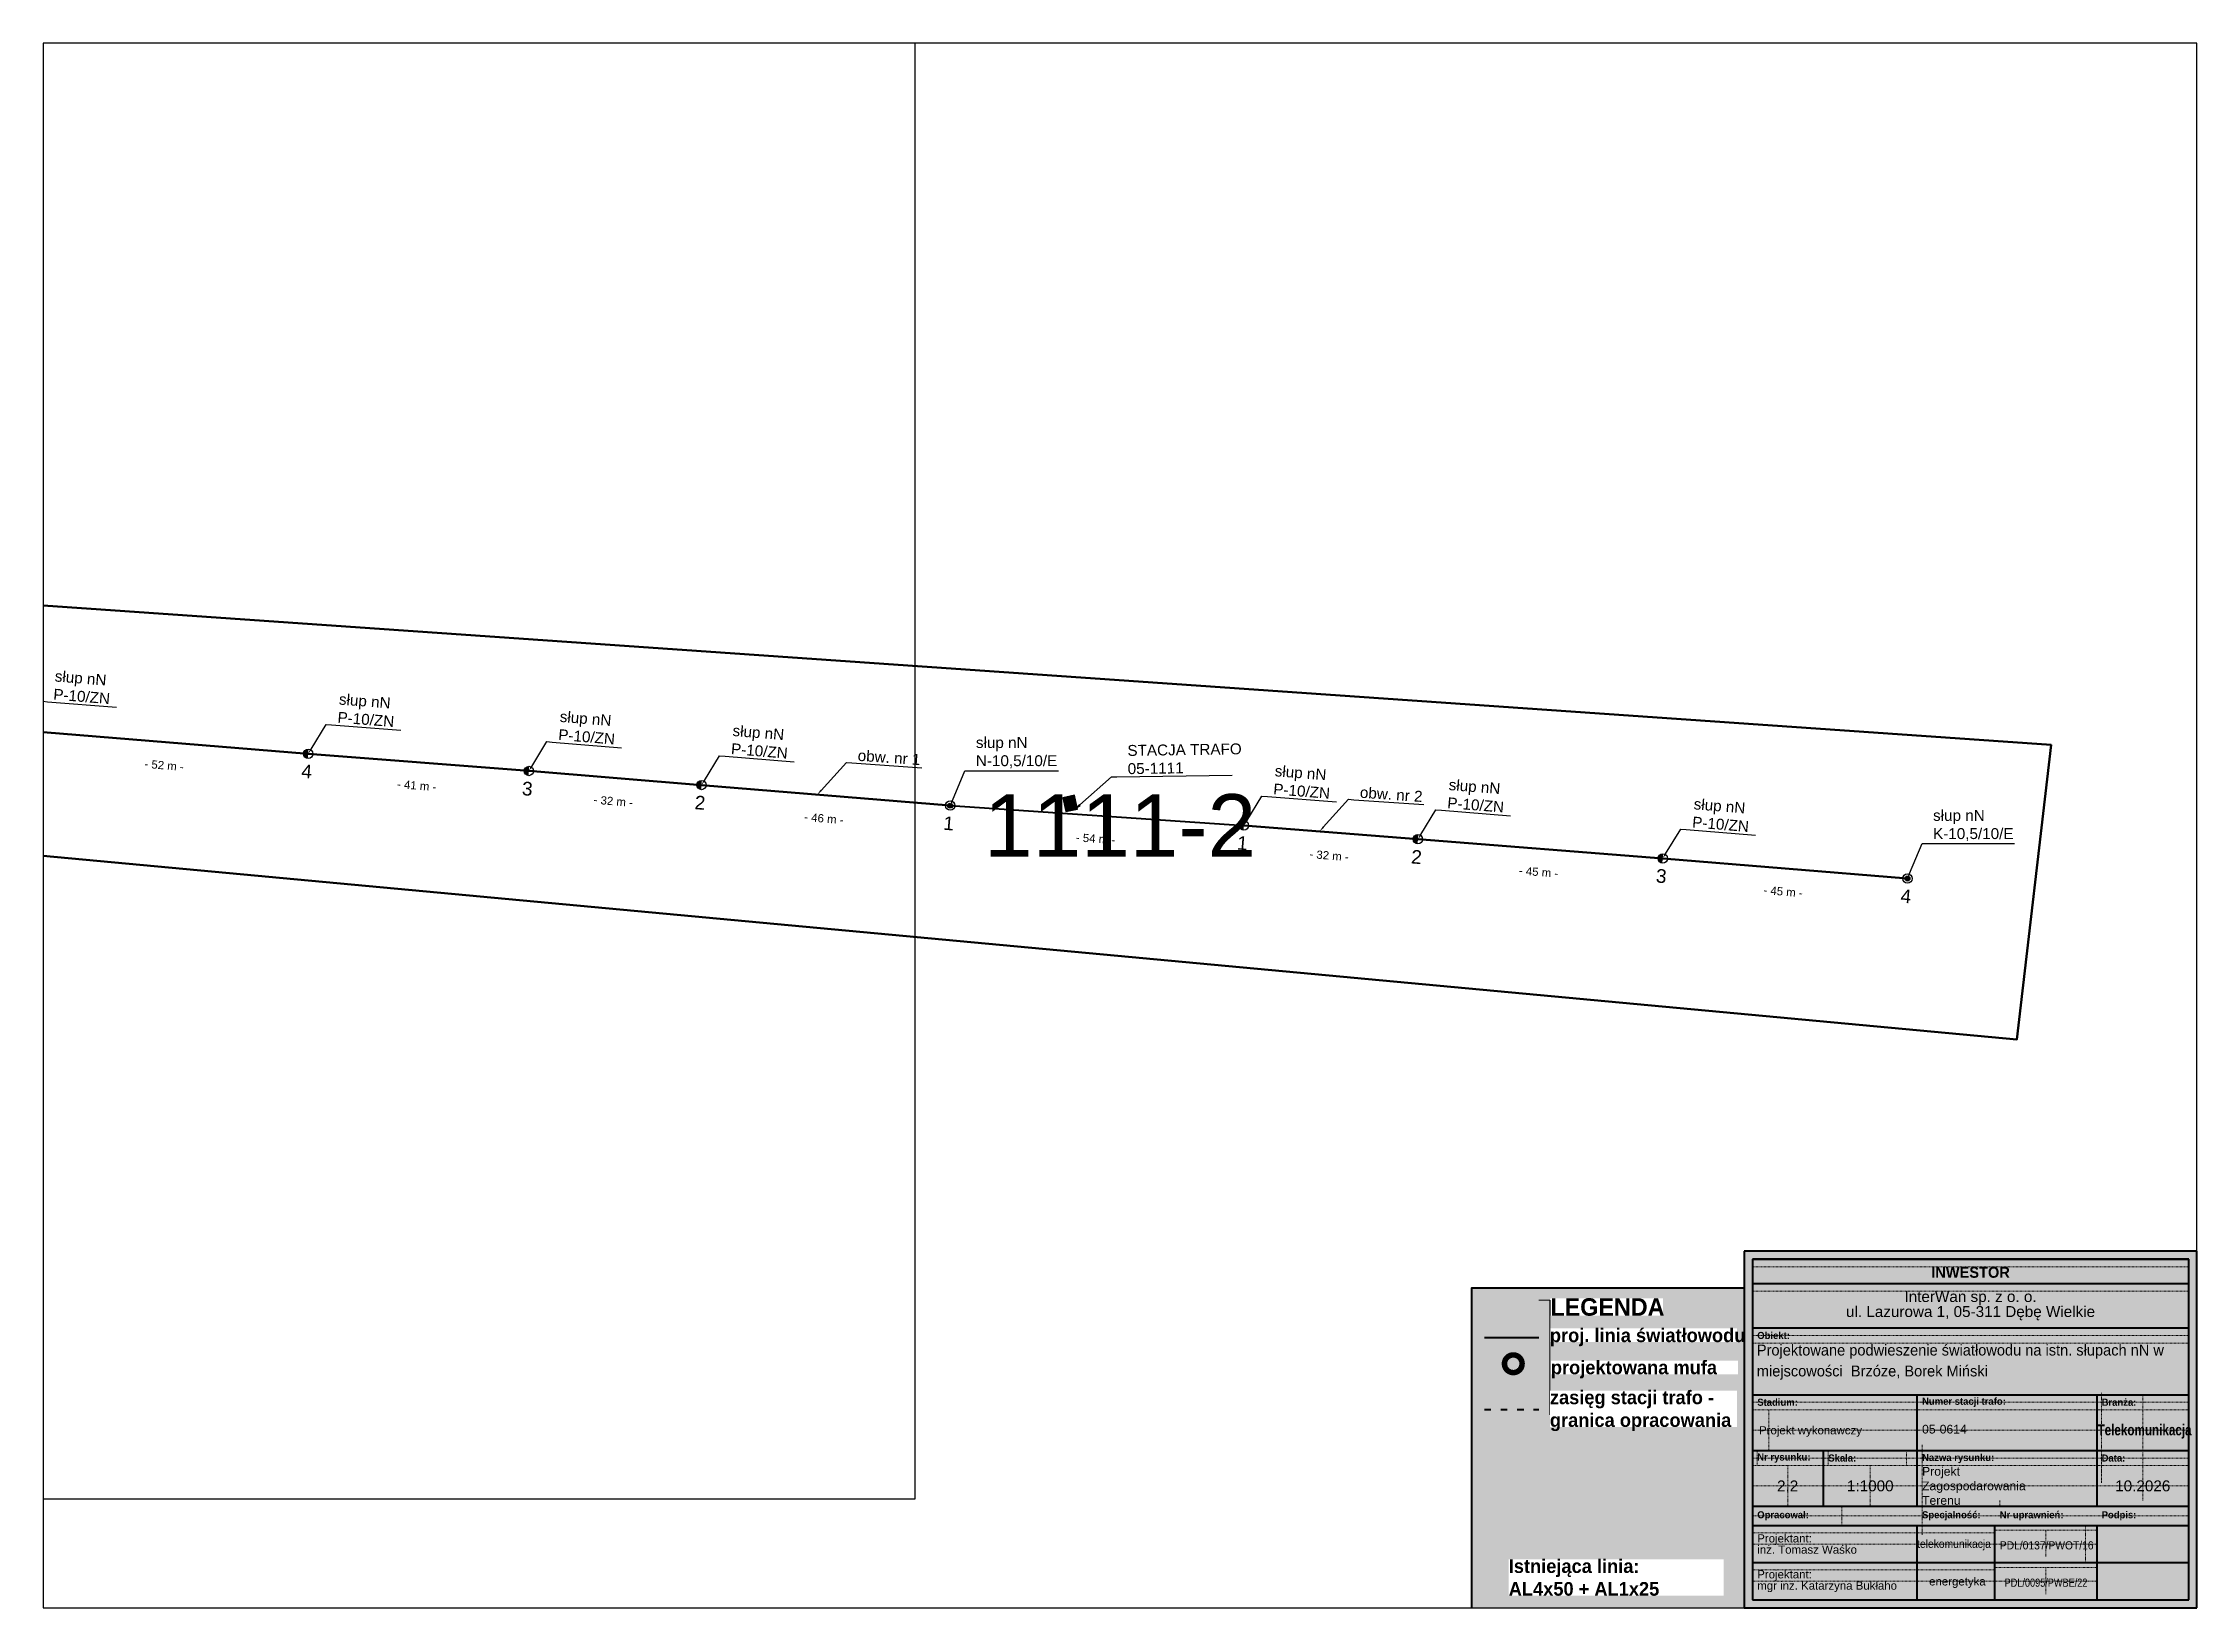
# Paper-space layout '1111-2' of a CAD drawing. Header units: metres, sheet in millimetres. Extents: x 0 to 395, y 0 to 287.
# The model-space entities are those that its viewports show. They can reach past a viewport. Long polylines and large blocks are cut down to what shows.
import ezdxf
from ezdxf import colors
from ezdxf.entities.mleader import LeaderData, LeaderLine
from ezdxf.enums import TextEntityAlignment as Align
from ezdxf.math import Vec2, Vec3

# ---------------------------------------------------------------- set-up
doc = ezdxf.new("R2010")
doc.units = ezdxf.units.M
doc.linetypes.add('ACAD_ISO03W100', pattern=[30, 12, -18])
doc.linetypes.add('DGN Style 2', pattern=[0.005224, 0.003135, -0.00209])
for name, color, linetype, lineweight in [('!tele', 30, 'Continuous', 40), ('!trafo_1111', 6, 'Continuous', 50), ('@Tabelka', 7, 'Continuous', 13), ('_MM LINIA Sn', 40, 'Continuous', 30), ('_mm zasięg trafo', 6, 'ACAD_ISO03W100', 35), ('_światłowód', 30, 'Continuous', 40)]:
    doc.layers.add(name, color=color, linetype=linetype, lineweight=lineweight)
for name, color, linetype in [('!wymiary', 7, 'Continuous'), ('_MM mufy', 3, 'Continuous'), ('_MM opisy', 7, 'Continuous'), ('_MM slupy', 5, 'Continuous'), ('_mm trafo', 3, 'Continuous'), ('_numery_05-1111_1', 7, 'Continuous'), ('_numery_05-1111_2', 7, 'Continuous')]:
    doc.layers.add(name, color=color, linetype=linetype)
for name, color, linetype, lineweight, plot in [('@KonstrTabelki', 253, 'DGN Style 2', 0, False), ('_arkusze model', 7, 'Continuous', 50, False), ('_kontrola_05-1111_1', 90, 'Continuous', 50, False), ('_kontrola_05-1111_2', 230, 'Continuous', 50, False)]:
    doc.layers.add(name, color=color, linetype=linetype, lineweight=lineweight, plot=plot)
doc.styles.add('BardzoMale-PrawaGora', font='arial.ttf', dxfattribs={"height": 0.0025})
doc.styles.get("Standard").update_dxf_attribs({"font": 'arial.ttf'})
doc.dimstyles.new('opis linie', dxfattribs={"dimtxt": 1.5, "dimasz": 0.18, "dimexe": 0.18, "dimexo": 0.0625, "dimgap": 2.5, "dimtad": 4, "dimdec": 0, "dimzin": 0, "dimdsep": 46, "dimtxsty": 'Standard', "dimcen": 0.09, "dimse1": 1, "dimse2": 1, "dimsd1": 1, "dimsd2": 1, "dimclrt": 256, "dimadec": 0, "dimazin": 0, "dimtfac": 1, "dimtdec": 0, "dimtofl": 0, "dimtmove": 0, "dimatfit": 3, "dimfxl": 1, "dimtfill": 1, "dimtolj": 1, "dimtzin": 0, "dimarcsym": 0})

# ---------------------------------------------------------------- blocks, each defined once
blk = doc.blocks.new('tabelka')
at = {"true_color": 0xffffff, "transparency": 33554687}
h = blk.add_hatch(color=7, dxfattribs=at)
h.dxf.hatch_style = 1
h.paths.add_polyline_path([(-83, 65.41), (0, 65.41), (0, 0), (-83, 0)])
at = {"layer": '@KonstrTabelki', "lineweight": 0}
for p, q in [((-1.5, 62.52), (-81.5, 62.52)), ((-1.5, 58.08), (-81.5, 58.08)), ((-1.5, 49.94), (-81.5, 49.94)), ((-81.5, 48.55), (-1.5, 48.55)), ((-1.5, 37.69), (-81.5, 37.69)), ((-81.5, 36.3), (-1.5, 36.3)), ((-78.46, 36.3), (-78.46, 28.86)), ((-17.47, 39.44), (-17.47, 22.94)), ((-9.93, 19.68), (-9.93, 39.08)), ((-81.5, 32.58), (-1.5, 32.58)), ((-80.6, 28.86), (-80.6, 26.08)), ((-67.58, 28.86), (-67.58, 26.08)), ((-53.27, 26.08), (-53.27, 28.86)), ((-50.39, 29.9), (-50.39, 18.64)), ((-17.47, 28.86), (-17.47, 22.94)), ((-9.93, 19.68), (-9.93, 28.86)), ((-1.5, 27.47), (-81.5, 27.47)), ((-81.5, 26.08), (-1.5, 26.08)), ((-74.99, 18.64), (-74.99, 26.08)), ((-59.88, 18.64), (-59.88, 26.08)), ((-1.5, 27.47), (-18.36, 27.47)), ((-1.5, 22.36), (-81.5, 22.36)), ((-1.5, 22.36), (-18.36, 22.36)), ((-81.5, 16.88), (-1.5, 16.88)), ((-65.11, 18.64), (-65.11, 15.11)), ((-50.39, 18.64), (-50.39, 13.41)), ((-36.15, 19.68), (-36.15, 18.64)), ((-37.05, 13.77), (-81.5, 13.77)), ((-37.05, 14.25), (-18.36, 14.25)), ((-27.71, 14.25), (-27.71, 9.31)), ((-20.43, 15.11), (-20.43, 8.31)), ((-37.05, 11.71), (-81.5, 11.71)), ((-18.36, 11.71), (-37.05, 11.71)), ((-37.05, 6.97), (-81.5, 6.97)), ((-37.05, 4.9), (-81.5, 4.9)), ((-37.05, 7.44), (-18.36, 7.44)), ((-18.36, 4.9), (-37.05, 4.9)), ((-27.71, 7.44), (-27.71, 2.5))]:
    blk.add_line(p, q, dxfattribs=at)
at = {"layer": '@KonstrTabelki'}
for points in [[(-51.29, 28.86), (-51.29, 39.08)], [(-51.29, 18.64), (-51.29, 28.86)]]:
    blk.add_lwpolyline(points, dxfattribs=at)
at = {"layer": '@Tabelka', "lineweight": 40}
for p, q in [((0, 65.41), (-83, 65.41)), ((-83, 65.41), (-83, 0)), ((-81.5, 63.91), (-1.5, 63.91)), ((-1.5, 63.91), (-81.5, 63.91)), ((-81.5, 63.91), (-81.5, 1.5)), ((-1.5, 1.5), (-1.5, 63.91)), ((0, 0), (0, 65.41)), ((-81.5, 59.47), (-1.5, 59.47)), ((-81.5, 51.33), (-1.5, 51.33)), ((-81.5, 39.08), (-1.5, 39.08)), ((-81.5, 39.08), (-18.36, 39.08)), ((-51.29, 28.86), (-51.29, 39.08)), ((-51.29, 28.86), (-51.29, 35.67)), ((-18.36, 39.08), (-18.36, 28.86)), ((-81.5, 28.86), (-18.36, 28.86)), ((-68.48, 18.64), (-68.48, 28.86)), ((-51.29, 18.64), (-51.29, 28.86)), ((-18.36, 28.86), (-1.5, 28.86)), ((-18.36, 28.86), (-18.36, 18.64)), ((-51.29, 18.64), (-51.29, 25.45)), ((-18.36, 25.45), (-18.36, 18.64)), ((-81.5, 18.64), (-1.5, 18.64)), ((-81.5, 18.64), (-1.5, 18.64)), ((-81.5, 15.11), (-1.5, 15.11)), ((-51.29, 1.5), (-51.29, 15.11)), ((-37.05, 1.5), (-37.05, 15.11)), ((-18.36, 15.11), (-18.36, 1.5)), ((-81.5, 8.31), (-1.5, 8.31)), ((-81.5, 8.31), (-1.5, 8.31)), ((-81.5, 1.5), (-1.5, 1.5)), ((-83, 0), (0, 0))]:
    blk.add_line(p, q, dxfattribs=at)
at = {"layer": '@Tabelka'}
for s, insert, char_height, attachment_point, line_spacing_factor in [('{\\fLato Light|b1|i0|c238|p34;INWESTOR}', (-41.5, 62.52), 2, 2, 0.825), ('InterWan sp. z o. o.\\Pul. Lazurowa 1, 05-311 Dębę Wielkie', (-41.5, 58.08), 2, 2, 0.825), ('{\\fLato Light|b1|i0|c238|p34;Obiekt:}', (-80.6, 49.94), 1.3, 4, 0.946154), ('{\\fLato Light|b1|i0|c238|p34;Branża:}', (-17.47, 37.69), 1.3, 4, 0.946154), ('Projekt wykonawczy', (-80.27, 32.34), 1.5, 4, 0.825), ('{\\fLato Light|b1|i0|c238|p34;\\W0.8;Telekomunikacja}', (-9.6, 32.34), 2, 5, 0.76875), ('{\\fLato Light|b1|i0|c238|p34;Nr rysunku:}', (-80.6, 27.47), 1.3, 4, 0.946154), ('{\\fLato Light|b1|i0|c238|p34;Skala:}', (-67.58, 27.47), 1.3, 4, 0.946154), ('{\\fLato Light|b1|i0|c238|p34;Nazwa rysunku:}', (-50.39, 27.38), 1.3, 4, 0.946154), ('{\\fLato Light|b1|i0|c238|p34;Data:}', (-17.47, 27.47), 1.3, 4, 0.946154), ('10.2026', (-9.93, 22.36), 2, 5, 0.825), ('{\\fLato Light|b1|i0|c238|p34;Opracował:}', (-80.6, 16.88), 1.3, 4, 0.946154), ('{\\fLato Light|b1|i0|c238|p34;Specjalność:}', (-50.39, 16.88), 1.3, 4, 0.946154), ('{\\fLato Light|b1|i0|c238|p34;Nr uprawnień:}', (-36.15, 16.88), 1.3, 4, 0.946154), ('{\\fLato Light|b1|i0|c238|p34;Podpis:}', (-17.47, 16.88), 1.3, 4, 0.946154)]:
    blk.add_mtext(s, dxfattribs=dict(at, insert=insert, char_height=char_height, attachment_point=attachment_point, line_spacing_factor=line_spacing_factor))
for s, insert, char_height, width, attachment_point, line_spacing_factor in [('{\\fLato Light|b1|i0|c238|p34;Stadium:}', (-80.6, 37.69), 1.3, 8.6456, 4, 0.946154), ('{\\fLato Light|b1|i0|c238|p34;Numer stacji trafo:}', (-50.39, 37.69), 1.3, 16.1141, 4, 0.946154), ('Projektant:\\Pinż. Tomasz Waśko', (-80.6, 11.71), 1.5, 27.9275, 4, 0.825), ('{\\W0.9;telekomunikacja}', (-44.53, 11.53), 1.5, 22.915, 5, 0.825), ('{\\W0.9;PDL/0137/PWOT/16}', (-27.54, 11.46), 1.5, 22.915, 5, 0.825), ('Projektant:\\Pmgr inż. Katarzyna Bukłaho', (-80.6, 4.9), 1.5, 27.9275, 4, 0.825), ('energetyka', (-43.91, 4.64), 1.5, 22.915, 5, 0.825), ('{\\W0.8;PDL/0095/PWBE/22}', (-27.66, 4.62), 1.5, 22.915, 5, 0.825)]:
    blk.add_mtext(s, dxfattribs=dict(at, insert=insert, char_height=char_height, width=width, attachment_point=attachment_point, line_spacing_factor=line_spacing_factor))
blk = doc.blocks.new('mufa')
at = {"layer": '_MM mufy'}
h = blk.add_hatch(color=256, dxfattribs=at)
h.dxf.hatch_style = 1
h.paths.add_polyline_path([(2.15, 0.12, 1), (-2.1, -0.05, 1)])
h.paths.add_polyline_path([(-1.1, -0.01, -1), (1.15, 0.08, -1)], flags=16)
h.paths.add_polyline_path([(-0.83, 0, -1), (0.88, 0.07, -1)], flags=0)
blk = doc.blocks.new('legenda')
at = {"true_color": 0xffffff, "transparency": 33554687}
h = blk.add_hatch(color=7, dxfattribs=at)
h.dxf.hatch_style = 1
h.paths.add_polyline_path([(-50, 58.61), (0, 58.61), (0, 0), (-50, 0)])
at = {"lineweight": 40}
blk.add_lwpolyline([(0, 58.61), (-50, 58.61), (-50, 0)], dxfattribs=at)
at = {"layer": '_mm zasięg trafo', "lineweight": 40, "ltscale": 0.1}
blk.add_lwpolyline([(-47.62, 36.36), (-37.62, 36.36)], dxfattribs=at)
at = {"layer": '_światłowód', "lineweight": 40}
blk.add_lwpolyline([(-47.62, 49.6), (-37.62, 49.6)], dxfattribs=at)
at = {"layer": '_mm zasięg trafo'}
blk.add_blockref('mufa', (-42.35, 44.72), dxfattribs=at)
at = {"layer": '_mm zasięg trafo', "bg_fill": 3, "box_fill_scale": 1, "bg_fill_color": 256, "bg_fill_transparency": 0}
for s, width, heights, insert, char_height, attachment_point in [('{\\fLato Light|b1|i0|c238|p34;\\C7;LEGENDA}', 20.65, [-3.27], (-35.53, 56.77), 3.2, 1), ('\\pxt4;{\\fLato Light|b1|i0|c238|p34;\\C7;proj. linia światłowodu}', 34.3358, [-3.2], (-35.62, 49.6), 2.5, 4)]:
    blk.add_mtext_dynamic_manual_height_columns(s, width=width, gutter_width=1, heights=heights, dxfattribs=dict(at, insert=insert, char_height=char_height, attachment_point=attachment_point))
at = {"layer": 'Defpoints', "color": 252, "lineweight": 0, "true_color": 0x939598}
blk.add_lwpolyline([(-37.62, 56.41), (-35.62, 56.41), (-35.62, 35.41)], dxfattribs=at)
at = {"layer": '_mm zasięg trafo', "char_height": 2.5, "attachment_point": 4, "bg_fill": 3, "box_fill_scale": 1, "bg_fill_color": 256, "bg_fill_transparency": 0}
for s, heights, insert in [('\\pxt4;{\\fLato Light|b1|i0|c238|p34;\\C7;projektowana mufa}', [-3.2], (-35.44, 43.71)), ('\\pxt4;{\\fLato Light|b1|i0|c238|p34;\\C7;zasięg stacji trafo - granica opracowania}', [-7.36], (-35.62, 36.13))]:
    blk.add_mtext_dynamic_manual_height_columns(s, width=34.3358, gutter_width=1, heights=heights, dxfattribs=dict(at, insert=insert))
blk.add_lwpolyline([(-50, 0), (0, 0), (0, 58.61)])
at = {"layer": '_mm zasięg trafo', "insert": (-43.16, 5.56), "char_height": 2.5, "attachment_point": 4, "bg_fill": 3, "box_fill_scale": 1, "bg_fill_color": 256, "bg_fill_transparency": 0}
blk.add_mtext_dynamic_manual_height_columns('\\pxt4;{\\fLato Light|b1|i0|c238|p34;\\C7;Istniejąca linia:\\PAL4x50 + AL1x25}', width=39.409, gutter_width=1, heights=[0], dxfattribs=at)
blk = doc.blocks.new('ZN')
at = {"layer": '_MM slupy', "transparency": 33554687}
h = blk.add_hatch(color=256, dxfattribs=at)
h.dxf.hatch_style = 1
h.paths.add_polyline_path([(0, -0.86), (0, 0.86, 1)])
at = {"layer": '_MM slupy'}
blk.add_circle((0, 0), 0.857, dxfattribs=at)
blk = doc.blocks.new('*D129')
at = {"layer": 'Defpoints', "color": 0}
for p in [(7532871.23, 5784891.64), (7532923.27, 5784886.39), (7532923.35, 5784887.39)]:
    blk.add_point(p, dxfattribs=at)
at = {"layer": '!wymiary', "insert": (7532896.94, 5784885.26), "char_height": 1.5, "attachment_point": 5, "rotation": 355.3383, "bg_fill": 3, "box_fill_scale": 1.1, "bg_fill_color": 9, "bg_fill_true_color": 13158600, "bg_fill_transparency": 0}
blk.add_mtext('\\A1;- 52 m -', dxfattribs=at)
blk = doc.blocks.new('*D130')
at = {"layer": 'Defpoints', "color": 0}
for p in [(7532923.35, 5784887.39), (7532963.8, 5784884.23), (7532963.72, 5784883.23)]:
    blk.add_point(p, dxfattribs=at)
at = {"layer": '!wymiary', "insert": (7532943.24, 5784881.57), "char_height": 1.5, "attachment_point": 5, "rotation": 355.5331, "bg_fill": 3, "box_fill_scale": 1.1, "bg_fill_color": 9, "bg_fill_true_color": 13158600, "bg_fill_transparency": 0}
blk.add_mtext('\\A1;- 41 m -', dxfattribs=at)
blk = doc.blocks.new('*D131')
at = {"layer": 'Defpoints', "color": 0}
for p in [(7532963.8, 5784884.23), (7532995.38, 5784880.66), (7532995.46, 5784881.66)]:
    blk.add_point(p, dxfattribs=at)
at = {"layer": '!wymiary', "insert": (7532979.28, 5784878.69), "char_height": 1.5, "attachment_point": 5, "rotation": 355.3502, "bg_fill": 3, "box_fill_scale": 1.1, "bg_fill_color": 9, "bg_fill_true_color": 13158600, "bg_fill_transparency": 0}
blk.add_mtext('\\A1;- 32 m -', dxfattribs=at)
blk = doc.blocks.new('*D132')
at = {"layer": 'Defpoints', "color": 0}
for p in [(7532995.46, 5784881.66), (7533040.97, 5784876.88), (7533041.05, 5784877.88)]:
    blk.add_point(p, dxfattribs=at)
at = {"layer": '!wymiary', "insert": (7533017.9, 5784875.52), "char_height": 1.5, "attachment_point": 5, "rotation": 355.2665, "bg_fill": 3, "box_fill_scale": 1.1, "bg_fill_color": 9, "bg_fill_true_color": 13158600, "bg_fill_transparency": 0}
blk.add_mtext('\\A1;- 46 m -', dxfattribs=at)
blk = doc.blocks.new('*D133')
at = {"layer": 'Defpoints', "color": 0}
for p in [(7533041.05, 5784877.88), (7533094.83, 5784873.26), (7533094.89, 5784874.26)]:
    blk.add_point(p, dxfattribs=at)
at = {"layer": '!wymiary', "insert": (7533067.69, 5784871.82), "char_height": 1.5, "attachment_point": 5, "rotation": 356.1547, "bg_fill": 3, "box_fill_scale": 1.1, "bg_fill_color": 9, "bg_fill_true_color": 13158600, "bg_fill_transparency": 0}
blk.add_mtext('\\A1;- 54 m -', dxfattribs=at)
blk = doc.blocks.new('*D134')
at = {"layer": 'Defpoints', "color": 0}
for p in [(7533094.89, 5784874.26), (7533126.72, 5784870.72), (7533126.8, 5784871.71)]:
    blk.add_point(p, dxfattribs=at)
at = {"layer": '!wymiary', "insert": (7533110.51, 5784868.73), "char_height": 1.5, "attachment_point": 5, "rotation": 355.4363, "bg_fill": 3, "box_fill_scale": 1.1, "bg_fill_color": 9, "bg_fill_true_color": 13158600, "bg_fill_transparency": 0}
blk.add_mtext('\\A1;- 32 m -', dxfattribs=at)
blk = doc.blocks.new('*D135')
at = {"layer": 'Defpoints', "color": 0}
for p in [(7533126.8, 5784871.71), (7533171.59, 5784867.22), (7533171.67, 5784868.21)]:
    blk.add_point(p, dxfattribs=at)
at = {"layer": '!wymiary', "insert": (7533148.91, 5784865.71), "char_height": 1.5, "attachment_point": 5, "rotation": 355.541, "bg_fill": 3, "box_fill_scale": 1.1, "bg_fill_color": 9, "bg_fill_true_color": 13158600, "bg_fill_transparency": 0}
blk.add_mtext('\\A1;- 45 m -', dxfattribs=at)
blk = doc.blocks.new('*D136')
at = {"layer": 'Defpoints', "color": 0}
for p in [(7533171.67, 5784868.21), (7533216.52, 5784864.52), (7533216.44, 5784863.53)]:
    blk.add_point(p, dxfattribs=at)
at = {"layer": '!wymiary', "insert": (7533193.74, 5784862.12), "char_height": 1.5, "attachment_point": 5, "rotation": 355.295, "bg_fill": 3, "box_fill_scale": 1.1, "bg_fill_color": 9, "bg_fill_true_color": 13158600, "bg_fill_transparency": 0}
blk.add_mtext('\\A1;- 45 m -', dxfattribs=at)
blk = doc.blocks.new('trafo')
at = {"layer": '_mm trafo'}
h = blk.add_hatch(color=256, dxfattribs=at)
h.dxf.hatch_style = 1
h.paths.add_polyline_path([(-1.15, 1.02), (-0.52, -1.51), (1.64, -0.96), (1.01, 1.59)])
at = {"layer": '_MM LINIA Sn', "color": 2, "lineweight": 60}
for p, q in [((0.58, 0.02), (-0.43, 0.9)), ((-0.32, -0.23), (0.58, 0.02)), ((0.58, -0.92), (-0.32, -0.23)), ((0.55, -0.72), (0.41, -0.9)), ((0.41, -0.9), (0.58, -0.92)), ((0.58, -0.92), (0.55, -0.72))]:
    blk.add_line(p, q, dxfattribs=at)
at = {"layer": '_mm trafo', "flags": 128}
blk.add_lwpolyline([(-0.52, -1.52), (1.64, -0.96), (0.98, 1.58), (-1.17, 0.99), (-0.52, -1.52)], close=True, dxfattribs=at)
blk = doc.blocks.new('E')
at = {"layer": '_MM slupy'}
h = blk.add_hatch(color=256, dxfattribs=at)
h.dxf.hatch_style = 1
h.paths.add_polyline_path([(0.27, 0.37, 1), (-0.27, -0.37, 1)])
for radius in [0.857, 0.457]:
    blk.add_circle((0, 0), radius, dxfattribs=at)
blk = doc.blocks.new('q')
at = {"layer": '_MM slupy'}
blk.add_blockref('ZN', (0, 0), dxfattribs=at)
at = {"layer": '_MM opisy'}
ml = blk.add_multileader_mtext('Standard', dxfattribs=at)
ml.set_content('\\pxql;słup nN\\PP-10/ZN', color=256)
ml.set_leader_properties()
ml.build(insert=Vec2(0, 0))
ml.multileader.update_dxf_attribs({"has_text_frame": 1, "text_left_attachment_type": 5, "text_right_attachment_type": 5, "dogleg_length": 1, "arrow_head_size": 1})
ctx = ml.context
ctx.base_point, ctx.char_height, ctx.arrow_head_size, ctx.landing_gap_size, ctx.plane_origin = Vec3(3.86, 5.63), 2, 1, 1, Vec3(1.72, -1.42)
ctx.left_attachment, ctx.right_attachment = 5, 5
notes = []
notes.append((ctx, [(0, (1, 1, 0), (2.86, 5.63), (1, 0), 1, [(0, [(0, 0)], 0, [])])]))
ctx.mtext.insert, ctx.mtext.flow_direction = Vec3(4.86, 11.44), 5
ctx.mtext.has_bg_fill, ctx.mtext.bg_color, ctx.mtext.bg_scale_factor, ctx.mtext.bg_transparency, ctx.mtext.use_window_bg_color = 1, -1023410175, 1, 0, 1
for ctx, leaders in notes:
    for number, flags, end, landing, length, lines in leaders:
        leader = LeaderData()
        leader.index, (leader.has_last_leader_line, leader.has_dogleg_vector, leader.attachment_direction) = number, flags
        leader.last_leader_point, leader.dogleg_vector, leader.dogleg_length = Vec3(end), Vec3(landing), length
        for number, points, colour, breaks in lines:
            line = LeaderLine()
            line.index, line.vertices, line.color, line.breaks = number, Vec3.list(points), colors.encode_raw_color(colour), breaks
            leader.lines.append(line)
        ctx.leaders.append(leader)

msp = doc.modelspace()

# ---------------------------------------------------------------- linework, layer by layer
at = {"layer": '!tele'}
msp.add_lwpolyline([(7532754.46, 5784901.36), (7532786.42, 5784898.62), (7532829.59, 5784895.05), (7532871.23, 5784891.64), (7532923.35, 5784887.39), (7532963.8, 5784884.23), (7532995.46, 5784881.66), (7533041.05, 5784877.88), (7533094.89, 5784874.26), (7533126.8, 5784871.71), (7533171.67, 5784868.21), (7533216.52, 5784864.52)], dxfattribs=at)
at = {"layer": '!trafo_1111'}
msp.add_lwpolyline([(7532747.43, 5784923.43), (7532737.38, 5784881.47), (7533236.59, 5784835.01), (7533242.86, 5784889)], close=True, dxfattribs=at)

# ---------------------------------------------------------------- next in the draw order: block references
for p, rotation in [((7532871.23, 5784891.64), 355.3382675111636), ((7532923.35, 5784887.39), 355.5330609189215), ((7532963.8, 5784884.23), 355.3502022418888), ((7532995.46, 5784881.66), 355.2665219172271), ((7533094.89, 5784874.26), 355.4362843980688), ((7533126.8, 5784871.71), 355.5409520753066), ((7533171.67, 5784868.21), 355.2950440216997)]:
    msp.add_blockref('q', p, dxfattribs=dict(rotation=rotation))

# ---------------------------------------------------------------- next in the draw order: dimensions: what is measured, and where the dimension line sits
at = {"layer": '!wymiary'}
dim = msp.add_aligned_dim(p1=(7532871.23, 5784891.64), p2=(7532923.35, 5784887.39), distance=-1, dimstyle='opis linie', override={"dimpost": '- <> m -'}, dxfattribs=at)
dim.commit()
dim.dimension.update_dxf_attribs({"geometry": '*D129', "text_midpoint": (7532896.94, 5784885.26)})

# ---------------------------------------------------------------- next in the draw order: dimensions: what is measured, and where the dimension line sits
dim = msp.add_aligned_dim(p1=(7532923.35, 5784887.39), p2=(7532963.8, 5784884.23), distance=-1, dimstyle='opis linie', override={"dimpost": '- <> m -'}, dxfattribs=at)
dim.commit()
dim.dimension.update_dxf_attribs({"geometry": '*D130', "text_midpoint": (7532943.24, 5784881.57)})

# ---------------------------------------------------------------- next in the draw order: linework, layer by layer
at = {"layer": '_kontrola_05-1111_1', "color": 90}
msp.add_lwpolyline([(7532923.35, 5784887.39), (7532871.23, 5784891.64)], dxfattribs=at)

# ---------------------------------------------------------------- next in the draw order: texts
at = {"layer": '_numery_05-1111_1', "color": 7}
msp.add_text('4', height=2.5, rotation=-4.4669, dxfattribs=at).set_placement((7532923.08, 5784884.15), align=Align.MIDDLE_CENTER)

# ---------------------------------------------------------------- next in the draw order: dimensions: what is measured, and where the dimension line sits
at = {"layer": '!wymiary'}
dim = msp.add_aligned_dim(p1=(7532963.8, 5784884.23), p2=(7532995.46, 5784881.66), distance=-1, dimstyle='opis linie', override={"dimpost": '- <> m -'}, dxfattribs=at)
dim.commit()
dim.dimension.update_dxf_attribs({"geometry": '*D131', "text_midpoint": (7532979.28, 5784878.69)})

# ---------------------------------------------------------------- next in the draw order: linework, layer by layer
at = {"layer": '_kontrola_05-1111_1', "color": 90}
msp.add_lwpolyline([(7532963.8, 5784884.23), (7532923.35, 5784887.39)], dxfattribs=at)

# ---------------------------------------------------------------- next in the draw order: texts
at = {"layer": '_numery_05-1111_1', "color": 7}
msp.add_text('3', height=2.5, rotation=-4.6498, dxfattribs=at).set_placement((7532963.53, 5784880.99), align=Align.MIDDLE_CENTER)

# ---------------------------------------------------------------- next in the draw order: dimensions: what is measured, and where the dimension line sits
at = {"layer": '!wymiary'}
dim = msp.add_aligned_dim(p1=(7532995.46, 5784881.66), p2=(7533041.05, 5784877.88), distance=-1, dimstyle='opis linie', override={"dimpost": '- <> m -'}, dxfattribs=at)
dim.commit()
dim.dimension.update_dxf_attribs({"geometry": '*D132', "text_midpoint": (7533017.9, 5784875.52)})

# ---------------------------------------------------------------- next in the draw order: linework, layer by layer
at = {"layer": '_kontrola_05-1111_1', "color": 90}
msp.add_lwpolyline([(7532995.46, 5784881.66), (7532963.8, 5784884.23)], dxfattribs=at)

# ---------------------------------------------------------------- next in the draw order: texts
at = {"layer": '_numery_05-1111_1', "color": 7}
msp.add_text('2', height=2.5, rotation=355.3502, dxfattribs=at).set_placement((7532995.19, 5784878.42), align=Align.MIDDLE_CENTER)

# ---------------------------------------------------------------- next in the draw order: dimensions: what is measured, and where the dimension line sits
at = {"layer": '!wymiary'}
dim = msp.add_aligned_dim(p1=(7533041.05, 5784877.88), p2=(7533094.89, 5784874.26), distance=-1, dimstyle='opis linie', override={"dimpost": '- <> m -'}, dxfattribs=at)
dim.commit()
dim.dimension.update_dxf_attribs({"geometry": '*D133', "text_midpoint": (7533067.69, 5784871.82)})

# ---------------------------------------------------------------- next in the draw order: leaders
at = {"layer": '_MM opisy', "color": 1}
ml = msp.add_multileader_mtext('Standard', dxfattribs=at)
ml.set_content('\\pxql;obw. nr 1', color=1)
ml.set_leader_properties()
ml.build(insert=Vec2(0, 0))
ml.multileader.update_dxf_attribs({"has_text_frame": 1, "text_left_attachment_type": 5, "text_right_attachment_type": 5, "dogleg_length": 1, "arrow_head_size": 1})
ctx = ml.context
ctx.base_point, ctx.char_height, ctx.arrow_head_size, ctx.landing_gap_size, ctx.plane_origin, ctx.plane_x_axis, ctx.plane_y_axis = Vec3(7533023.01, 5784885.73), 2, 1, 1, Vec3(7533029.75, 5784878.7), Vec3(0.997593, -0.069339), Vec3(0.069339, 0.997593)
ctx.left_attachment, ctx.right_attachment = 5, 5
notes = []
notes.append((ctx, [(0, (1, 1, 0), (7533022.02, 5784885.8), (0.997593, -0.069339), 1, [(0, [(7533016.71, 5784879.94)], 0, [])])]))
ctx.mtext.insert, ctx.mtext.text_direction, ctx.mtext.flow_direction = Vec3(7533024.18, 5784888.1), Vec3(0.997593, -0.069339), 5
ctx.mtext.has_bg_fill, ctx.mtext.bg_color, ctx.mtext.bg_scale_factor, ctx.mtext.bg_transparency, ctx.mtext.use_window_bg_color = 1, -1023410175, 1, 0, 1
for ctx, leaders in notes:
    for number, flags, end, landing, length, lines in leaders:
        leader = LeaderData()
        leader.index, (leader.has_last_leader_line, leader.has_dogleg_vector, leader.attachment_direction) = number, flags
        leader.last_leader_point, leader.dogleg_vector, leader.dogleg_length = Vec3(end), Vec3(landing), length
        for number, points, colour, breaks in lines:
            line = LeaderLine()
            line.index, line.vertices, line.color, line.breaks = number, Vec3.list(points), colors.encode_raw_color(colour), breaks
            leader.lines.append(line)
        ctx.leaders.append(leader)

# ---------------------------------------------------------------- next in the draw order: linework, layer by layer
at = {"layer": 'Defpoints', "color": 4}
msp.add_lwpolyline([(7532639.75, 5784750.81), (7533034.6, 5784750.81), (7533034.6, 5785037.67), (7532639.75, 5785037.67)], close=True, dxfattribs=at)

# ---------------------------------------------------------------- next in the draw order: block references
at = {"layer": '_arkusze model', "rotation": 357.3066721443945}
msp.add_blockref('trafo', (7533062.81, 5784878.29), dxfattribs=at)

# ---------------------------------------------------------------- next in the draw order: texts
at = {"layer": '_numery_05-1111_1', "color": 7}
msp.add_text('1', height=2.5, rotation=355.2665, dxfattribs=at).set_placement((7533040.78, 5784874.64), align=Align.MIDDLE_CENTER)

# ---------------------------------------------------------------- next in the draw order: dimensions: what is measured, and where the dimension line sits
at = {"layer": '!wymiary'}
dim = msp.add_aligned_dim(p1=(7533094.89, 5784874.26), p2=(7533126.8, 5784871.71), distance=-1, dimstyle='opis linie', override={"dimpost": '- <> m -'}, dxfattribs=at)
dim.commit()
dim.dimension.update_dxf_attribs({"geometry": '*D134', "text_midpoint": (7533110.51, 5784868.73)})

# ---------------------------------------------------------------- next in the draw order: texts
at = {"layer": '_numery_05-1111_2', "color": 7}
msp.add_text('1', height=2.5, rotation=-4.5637, dxfattribs=at).set_placement((7533094.63, 5784871.02), align=Align.MIDDLE_CENTER)

# ---------------------------------------------------------------- next in the draw order: dimensions: what is measured, and where the dimension line sits
at = {"layer": '!wymiary'}
dim = msp.add_aligned_dim(p1=(7533126.8, 5784871.71), p2=(7533171.67, 5784868.21), distance=-1, dimstyle='opis linie', override={"dimpost": '- <> m -'}, dxfattribs=at)
dim.commit()
dim.dimension.update_dxf_attribs({"geometry": '*D135', "text_midpoint": (7533148.91, 5784865.71)})

# ---------------------------------------------------------------- next in the draw order: leaders
at = {"layer": '_MM opisy'}
ml = msp.add_multileader_mtext('Standard', dxfattribs=at)
ml.set_content('\\pxql;słup nN\\PN-10,5/10/E', color=256)
ml.set_leader_properties()
ml.build(insert=Vec2(0, 0))
ml.multileader.update_dxf_attribs({"has_text_frame": 1, "text_left_attachment_type": 5, "text_right_attachment_type": 5, "dogleg_length": 1, "arrow_head_size": 1})
ctx = ml.context
ctx.base_point, ctx.char_height, ctx.arrow_head_size, ctx.landing_gap_size, ctx.plane_origin = Vec3(7533044.76, 5784884.29), 2, 1, 1, Vec3(7533042.77, 5784876.46)
ctx.left_attachment, ctx.right_attachment = 5, 5
notes = []
notes.append((ctx, [(0, (1, 1, 0), (7533043.76, 5784884.29), (1, 0), 1, [(0, [(7533041.05, 5784877.88), (7533043.76, 5784884.29)], 0, [])])]))
ctx.mtext.insert, ctx.mtext.flow_direction = Vec3(7533045.76, 5784890.45), 5
ctx.mtext.has_bg_fill, ctx.mtext.bg_color, ctx.mtext.bg_scale_factor, ctx.mtext.bg_transparency, ctx.mtext.use_window_bg_color = 1, -1023410175, 1, 0, 1
at = {"layer": '_mm trafo', "color": 3}
ml = msp.add_multileader_mtext('Standard', dxfattribs=at)
ml.set_content('STACJA TRAFO\\P05-1111', color=3)
ml.set_leader_properties()
ml.build(insert=Vec2(0, 0))
ml.multileader.update_dxf_attribs({"has_text_frame": 1, "text_left_attachment_type": 5, "text_right_attachment_type": 5, "dogleg_length": 1, "arrow_head_size": 1.5})
ctx = ml.context
ctx.base_point, ctx.char_height, ctx.arrow_head_size, ctx.plane_origin, ctx.plane_x_axis, ctx.plane_y_axis = Vec3(7533071.6, 5784883.14), 2, 1.5, Vec3(7533066.95, 5784846.2), Vec3(0.999891, 0.014731), Vec3(-0.014731, 0.999891)
ctx.left_attachment, ctx.right_attachment, ctx.attachment_type = 5, 5, 2
notes.append((ctx, [(0, (1, 1, 0), (7533070.6, 5784883.13), (0.999891, 0.014731), 1, [(0, [(7533063.71, 5784877)], 0, [])])]))
ctx.mtext.insert, ctx.mtext.text_direction, ctx.mtext.rotation, ctx.mtext.flow_direction = Vec3(7533073.52, 5784888.99), Vec3(0.999891, 0.014731), 6.129723, 5
ctx.mtext.has_bg_fill, ctx.mtext.bg_color, ctx.mtext.bg_scale_factor, ctx.mtext.bg_transparency, ctx.mtext.use_window_bg_color = 1, -1073741824, 1, 0, 1
for ctx, leaders in notes:
    for number, flags, end, landing, length, lines in leaders:
        leader = LeaderData()
        leader.index, (leader.has_last_leader_line, leader.has_dogleg_vector, leader.attachment_direction) = number, flags
        leader.last_leader_point, leader.dogleg_vector, leader.dogleg_length = Vec3(end), Vec3(landing), length
        for number, points, colour, breaks in lines:
            line = LeaderLine()
            line.index, line.vertices, line.color, line.breaks = number, Vec3.list(points), colors.encode_raw_color(colour), breaks
            leader.lines.append(line)
        ctx.leaders.append(leader)

# ---------------------------------------------------------------- next in the draw order: linework, layer by layer
at = {"layer": '_kontrola_05-1111_1', "color": 90}
msp.add_lwpolyline([(7533041.05, 5784877.88), (7532995.46, 5784881.66)], dxfattribs=at)

# ---------------------------------------------------------------- next in the draw order: block references
msp.add_blockref('E', (7533041.05, 5784877.88))

# ---------------------------------------------------------------- next in the draw order: texts
at = {"layer": 'Defpoints', "color": 4}
msp.add_text('1111-2', height=11.474, dxfattribs=at).set_placement((7533072.18, 5784874.24), align=Align.MIDDLE_CENTER)

# ---------------------------------------------------------------- next in the draw order: dimensions: what is measured, and where the dimension line sits
at = {"layer": '!wymiary'}
dim = msp.add_aligned_dim(p1=(7533171.67, 5784868.21), p2=(7533216.52, 5784864.52), distance=-1, dimstyle='opis linie', override={"dimpost": '- <> m -'}, dxfattribs=at)
dim.commit()
dim.dimension.update_dxf_attribs({"geometry": '*D136', "text_midpoint": (7533193.74, 5784862.12)})

# ---------------------------------------------------------------- next in the draw order: leaders
at = {"layer": '_MM opisy', "color": 1}
ml = msp.add_multileader_mtext('Standard', dxfattribs=at)
ml.set_content('\\pxql;obw. nr 2', color=1)
ml.set_leader_properties()
ml.build(insert=Vec2(0, 0))
ml.multileader.update_dxf_attribs({"has_text_frame": 1, "text_left_attachment_type": 5, "text_right_attachment_type": 5, "dogleg_length": 1, "arrow_head_size": 1})
ctx = ml.context
ctx.base_point, ctx.char_height, ctx.arrow_head_size, ctx.landing_gap_size, ctx.plane_origin, ctx.plane_x_axis, ctx.plane_y_axis = Vec3(7533115.07, 5784878.97), 2, 1, 1, Vec3(7533121.81, 5784871.95), Vec3(0.997593, -0.069339), Vec3(0.069339, 0.997593)
ctx.left_attachment, ctx.right_attachment = 5, 5
notes = []
notes.append((ctx, [(0, (1, 1, 0), (7533114.07, 5784879.04), (0.997593, -0.069339), 1, [(0, [(7533108.77, 5784873.18)], 0, [])])]))
ctx.mtext.insert, ctx.mtext.text_direction, ctx.mtext.flow_direction = Vec3(7533116.24, 5784881.34), Vec3(0.997593, -0.069339), 5
ctx.mtext.has_bg_fill, ctx.mtext.bg_color, ctx.mtext.bg_scale_factor, ctx.mtext.bg_transparency, ctx.mtext.use_window_bg_color = 1, -1023410175, 1, 0, 1
for ctx, leaders in notes:
    for number, flags, end, landing, length, lines in leaders:
        leader = LeaderData()
        leader.index, (leader.has_last_leader_line, leader.has_dogleg_vector, leader.attachment_direction) = number, flags
        leader.last_leader_point, leader.dogleg_vector, leader.dogleg_length = Vec3(end), Vec3(landing), length
        for number, points, colour, breaks in lines:
            line = LeaderLine()
            line.index, line.vertices, line.color, line.breaks = number, Vec3.list(points), colors.encode_raw_color(colour), breaks
            leader.lines.append(line)
        ctx.leaders.append(leader)

# ---------------------------------------------------------------- next in the draw order: linework, layer by layer
at = {"layer": '_kontrola_05-1111_2', "color": 230}
for points in [[(7533094.89, 5784874.26), (7533126.8, 5784871.71)], [(7533126.8, 5784871.71), (7533171.67, 5784868.21)]]:
    msp.add_lwpolyline(points, dxfattribs=at)

# ---------------------------------------------------------------- next in the draw order: texts
at = {"layer": '_numery_05-1111_2', "color": 7}
for s, rotation, p in [('2', 355.4363, (7533126.54, 5784868.47)), ('3', -4.705, (7533171.41, 5784864.98)), ('4', 355.295, (7533216.26, 5784861.28))]:
    msp.add_text(s, height=2.5, rotation=rotation, dxfattribs=at).set_placement(p, align=Align.MIDDLE_CENTER)

# ---------------------------------------------------------------- next in the draw order: leaders
at = {"layer": '_MM opisy'}
ml = msp.add_multileader_mtext('Standard', dxfattribs=at)
ml.set_content('\\pxql;słup nN\\PK-10,5/10/E', color=256)
ml.set_leader_properties()
ml.build(insert=Vec2(0, 0))
ml.multileader.update_dxf_attribs({"has_text_frame": 1, "text_left_attachment_type": 5, "text_right_attachment_type": 5, "dogleg_length": 1, "arrow_head_size": 1})
ctx = ml.context
ctx.base_point, ctx.char_height, ctx.arrow_head_size, ctx.landing_gap_size, ctx.plane_origin = Vec3(7533220.23, 5784870.93), 2, 1, 1, Vec3(7533218.24, 5784863.1)
ctx.left_attachment, ctx.right_attachment = 5, 5
notes = []
notes.append((ctx, [(0, (1, 1, 0), (7533219.23, 5784870.93), (1, 0), 1, [(0, [(7533216.52, 5784864.52), (7533219.23, 5784870.93)], 0, [])])]))
ctx.mtext.insert, ctx.mtext.flow_direction = Vec3(7533221.23, 5784877.09), 5
ctx.mtext.has_bg_fill, ctx.mtext.bg_color, ctx.mtext.bg_scale_factor, ctx.mtext.bg_transparency, ctx.mtext.use_window_bg_color = 1, -1023410175, 1, 0, 1
for ctx, leaders in notes:
    for number, flags, end, landing, length, lines in leaders:
        leader = LeaderData()
        leader.index, (leader.has_last_leader_line, leader.has_dogleg_vector, leader.attachment_direction) = number, flags
        leader.last_leader_point, leader.dogleg_vector, leader.dogleg_length = Vec3(end), Vec3(landing), length
        for number, points, colour, breaks in lines:
            line = LeaderLine()
            line.index, line.vertices, line.color, line.breaks = number, Vec3.list(points), colors.encode_raw_color(colour), breaks
            leader.lines.append(line)
        ctx.leaders.append(leader)

# ---------------------------------------------------------------- next in the draw order: linework, layer by layer
at = {"layer": '_kontrola_05-1111_2', "color": 230}
msp.add_lwpolyline([(7533171.67, 5784868.21), (7533216.52, 5784864.52)], dxfattribs=at)
at = {"layer": 'Defpoints', "color": 4}
msp.add_lwpolyline([(7532874.75, 5784730.81), (7533269.6, 5784730.81), (7533269.6, 5785017.67), (7532874.75, 5785017.67)], close=True, dxfattribs=at)

# ---------------------------------------------------------------- next in the draw order: block references
msp.add_blockref('E', (7533216.52, 5784864.52))

psp = doc.layouts.new('1111-2')

# ---------------------------------------------------------------- block references
psp.add_blockref('tabelka', (394.85, 0))

# ---------------------------------------------------------------- texts
at = {"color": 18, "true_color": 0x000000, "insert": (314.17, 48.27), "char_height": 2, "width": 76.9558, "attachment_point": 1, "line_spacing_factor": 0.825, "style": 'BardzoMale-PrawaGora'}
psp.add_mtext('\\pxsm1.15,ql;{\\fLato Light|b0|i0|c238|p34;\\C256;Projektowane podwieszenie światłowodu na istn. słupach nN w miejscowości  Brzóze, Borek Miński}', dxfattribs=at)
at = {"color": 1, "char_height": 1.6, "width": 26.3577, "attachment_point": 4}
for s, insert in [('{\\C18;\\c0;05-0614}', (344.46, 32.76, 1)), ('{\\C18;\\c0;Projekt Zagospodarowania Terenu}', (344.46, 22.36, 1))]:
    psp.add_mtext(s, dxfattribs=dict(at, insert=insert))
at = {"char_height": 2, "attachment_point": 5, "line_spacing_factor": 0.825}
for s, insert in [('2.2', (319.82, 22.36)), ('1:1000', (334.97, 22.36))]:
    psp.add_mtext(s, dxfattribs=dict(at, insert=insert))

# ---------------------------------------------------------------- next in the draw order: block references
psp.add_blockref('legenda', (311.85, 0))

# ---------------------------------------------------------------- next in the draw order: linework, layer by layer
psp.add_lwpolyline([(0, 0), (394.85, 0), (394.85, 286.86), (0, 286.86)], close=True)

# ---------------------------------------------------------------- next in the draw order: viewports
at = {"layer": '0'}
psp.add_viewport(center=(197.43, 143.43), size=(394.85, 286.8575), view_center_point=(7533072.18, 5784874.24), view_height=286.8575, dxfattribs=at)

doc.saveas('drawing.dxf')
